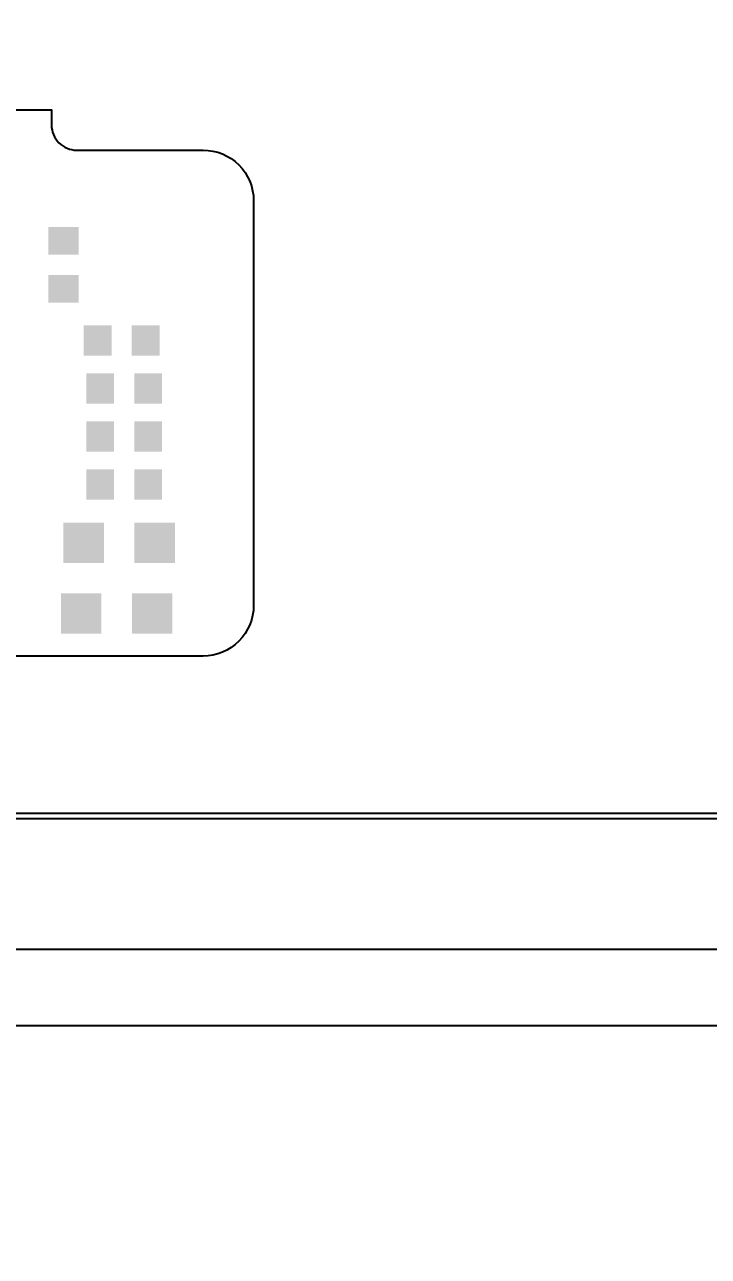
# Model space of a CAD drawing. Header units: millimetres. Extents: x 167 to 548, y -50 to 246.
# Drawn here: x 438.16 to 451.7, y 153.75 to 178.13 of the extents above; entities that cross this region are included whole.
import ezdxf

# ---------------------------------------------------------------- set-up
doc = ezdxf.new("R2010")
doc.units = ezdxf.units.MM
for name, color, linetype in [('DIM', 4, 'Continuous'), ('FPC外形', 3, 'Continuous'), ('ITO glasss', 7, 'Continuous')]:
    doc.layers.add(name, color=color, linetype=linetype)
doc.dimstyles.new('ISO-25$0', dxfattribs={"dimtxt": 2.5, "dimasz": 1.2, "dimexe": 0.3, "dimexo": 0.1, "dimgap": 0.2, "dimtad": 1, "dimzin": 1, "dimdsep": 46, "dimtxsty": 'Standard', "dimcen": 0.5, "dimadec": 0, "dimazin": 0, "dimtp": 1.2, "dimtm": 1.2, "dimtfac": 1, "dimtmove": 0, "dimatfit": 3, "dimfxl": 0, "dimtolj": 1, "dimarcsym": 0})

# ---------------------------------------------------------------- blocks, each defined once
blk = doc.blocks.new('SQUARE_10')
blk.add_solid([(0.01575, 0.01575), (0.01575, -0.01575), (-0.01575, 0.01575), (-0.01575, -0.01575)])
blk = doc.blocks.new('RECTANGLE_9')
blk.add_solid([(0.010825, 0.01181), (0.010825, -0.01181), (-0.010825, 0.01181), (-0.010825, -0.01181)])
blk = doc.blocks.new('RECTANGLE_8')
blk.add_solid([(0.01181, 0.010825), (0.01181, -0.010825), (-0.01181, 0.010825), (-0.01181, -0.010825)])
blk = doc.blocks.new('*D9')
at = {"layer": 'DEFPOINTS', "color": 0}
for p in [(475.428, 189.245), (423.958, 158.314), (475.428, 158.314)]:
    blk.add_point(p, dxfattribs=at)
at = {"layer": 'DIM', "color": 0, "lineweight": -2}
for p, q in [((423.958, 158.414), (423.958, 189.545)), ((475.428, 158.414), (475.428, 189.545)), ((425.158, 189.245), (474.228, 189.245))]:
    blk.add_line(p, q, dxfattribs=at)
at = {"layer": 'DIM', "color": 0}
for points in [[(425.158, 189.445), (425.158, 189.045), (423.958, 189.245)], [(474.228, 189.445), (474.228, 189.045), (475.428, 189.245)]]:
    blk.add_solid(points, dxfattribs=at)
at = {"layer": 'DIM', "color": 0, "insert": (449.693, 190.695), "char_height": 2.5, "attachment_point": 5}
blk.add_mtext('\\A1;51.47', dxfattribs=at)

msp = doc.modelspace()

# ---------------------------------------------------------------- linework, layer by layer
at = {"flags": 128}
msp.add_lwpolyline([(475.428, 81.684), (475.428, 158.314), (423.958, 158.314), (423.958, 81.684)], close=True, dxfattribs=at)
at = {"layer": 'FPC外形'}
for points in [[(422.56, 169.9, -0.384443), (428.888, 175.648), (434.592, 175.648, 0.414214), (435.092, 176.148), (435.092, 176.448), (438.692, 176.448), (438.692, 176.148, 0.414214), (439.192, 175.648), (441.692, 175.648, -0.414214), (442.692, 174.648), (442.692, 166.635, -0.414214), (441.692, 165.635), (437.351, 165.635, 0.414214), (436.851, 165.135), (436.851, 163.025, 0.414214), (437.351, 162.525), (474.788, 162.525, -0.414214)], [(474.908, 159.825), (424.768, 159.825, -0.414214), (424.588, 160.005), (424.588, 162.225, -0.414214), (424.888, 162.525), (430.841, 162.525, 0.414214), (431.341, 163.025), (431.341, 165.135, 0.414214), (430.841, 165.635), (423.913, 165.635, 0.414214), (423.326, 165.048)]]:
    msp.add_lwpolyline(points, format="xyb", dxfattribs=at)
at = {"layer": 'ITO glasss'}
msp.add_lwpolyline([(476.553, 80.624), (422.833, 80.624), (422.833, 162.418), (476.553, 162.418), (476.553, 80.624)], close=True, dxfattribs=at)

# ---------------------------------------------------------------- block references
at = {"xscale": 25.40097249437622, "yscale": 25.40097249437633, "zscale": 25.40097249437634}
for name, p in [('RECTANGLE_8', (438.93, 173.853)), ('RECTANGLE_8', (438.93, 172.903)), ('RECTANGLE_9', (439.606, 171.878)), ('RECTANGLE_9', (440.556, 171.878)), ('RECTANGLE_9', (439.656, 170.928)), ('RECTANGLE_9', (440.606, 170.928)), ('RECTANGLE_9', (439.656, 169.978)), ('RECTANGLE_9', (440.606, 169.978)), ('RECTANGLE_9', (439.656, 169.028)), ('RECTANGLE_9', (440.606, 169.028)), ('SQUARE_10', (439.328, 167.878)), ('SQUARE_10', (440.733, 167.878)), ('SQUARE_10', (439.278, 166.478)), ('SQUARE_10', (440.683, 166.478))]:
    msp.add_blockref(name, p, dxfattribs=at)

# ---------------------------------------------------------------- dimensions: what is measured, and where the dimension line sits
at = {"layer": 'DIM'}
dim = msp.add_linear_dim(base=(475.428, 189.245), p1=(423.958, 158.314), p2=(475.428, 158.314), dimstyle='ISO-25$0', dxfattribs=at)
dim.commit()
dim.dimension.update_dxf_attribs({"geometry": '*D9', "text_midpoint": (449.693, 190.695)})

doc.saveas('drawing.dxf')
